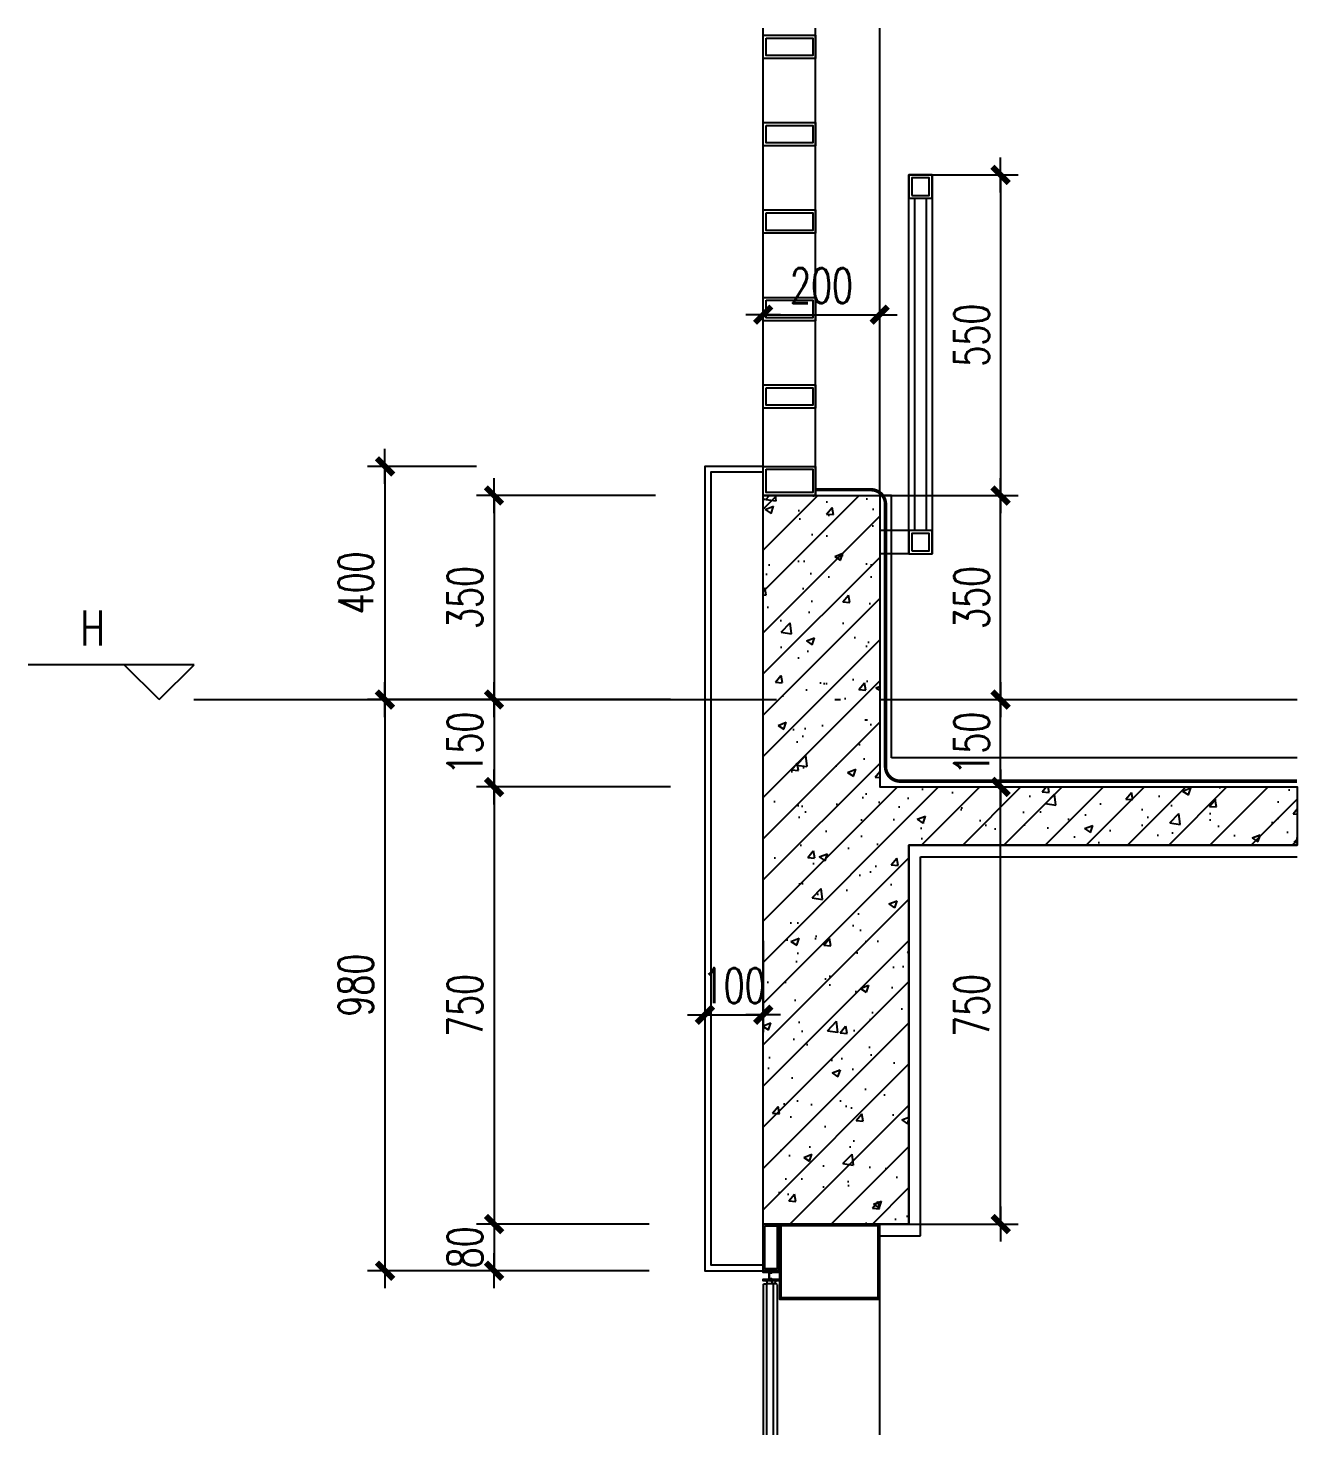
# Model space of a CAD drawing. Extents: x 1980812 to 2578970, y -669191 to 284498.
# Drawn here: x 2391395 to 2393576, y -403351 to -400937 of the extents above; entities that cross this region are included whole.
import ezdxf
from ezdxf.enums import TextEntityAlignment as Align

# ---------------------------------------------------------------- set-up
doc = ezdxf.new("R2010")
doc.units = 0
doc.header["$LTSCALE"] = 1000
doc.header["$MEASUREMENT"] = 0
doc.linetypes.add('DASH', pattern=[0.35, 0.25, -0.1])
doc.linetypes.add('DOTE', pattern=[2.42, 2, -0.2, 0.02, -0.2])
for name, color, linetype in [('A-SECT-MCUT', 1, 'Continuous'), ('A-SECT-MCUT-FINE', 137, 'Continuous'), ('DIM_ELEV', 3, 'Continuous'), ('dote', 1, 'DOTE'), ('TEXT', 7, 'Continuous'), ('WALL', 4, 'Continuous'), ('WINDOW', 2, 'Continuous'), ('柱墙填充', 181, 'Continuous'), ('栏杆', 143, 'Continuous'), ('详细标注', 231, 'Continuous'), ('铝板', 31, 'Continuous'), ('防水卷材', 6, 'DASH'), ('面层', 31, 'Continuous')]:
    doc.layers.add(name, color=color, linetype=linetype)
doc.styles.add('DIM_FONT', font='SIMPLEX', dxfattribs={"width": 0.7, "bigfont": 'GBCBIG'})
doc.styles.add('FSJ-SHX', font='txtw.shx', dxfattribs={"width": 0.75, "bigfont": 'hztxtw.shx'})
doc.dimstyles.new('DIMN20', dxfattribs={"dimscale": 0.2, "dimtxt": 300, "dimasz": 1, "dimexe": 150, "dimexo": 0, "dimgap": 100, "dimtad": 1, "dimdec": 0, "dimzin": 0, "dimdsep": 46, "dimtxsty": 'DIM_FONT', "dimblk1": '_DIMX', "dimblk2": '_DIMX', "dimsah": 1, "dimcen": 0.09, "dimclrd": 256, "dimclre": 256, "dimclrt": 7, "dimadec": 0, "dimazin": 0, "dimtfac": 1, "dimtdec": 0, "dimtix": 1, "dimtmove": 2, "dimatfit": 3, "dimldrblk": '_DIMX', "dimfxl": 150, "dimtolj": 1, "dimtzin": 0, "dimarcsym": 0})
doc.dimstyles.new('DIMN20$TCH&&20', dxfattribs={"dimscale": 0.2, "dimtxt": 300, "dimasz": 1, "dimexe": 150, "dimexo": 0, "dimgap": 100, "dimtad": 1, "dimdec": 0, "dimzin": 0, "dimdsep": 46, "dimtxsty": 'DIM_FONT', "dimblk1": '_DIMX', "dimblk2": '_DIMX', "dimsah": 1, "dimcen": 0.09, "dimclrd": 256, "dimclre": 256, "dimclrt": 7, "dimadec": 0, "dimazin": 0, "dimtfac": 1, "dimtdec": 0, "dimtix": 1, "dimtmove": 2, "dimatfit": 3, "dimldrblk": '_DIMX', "dimfxl": 150, "dimtolj": 1, "dimtzin": 0, "dimarcsym": 0})

# ---------------------------------------------------------------- blocks, each defined once
blk = doc.blocks.new('_DIMX')
blk.add_line((-150, 0), (150, 0))
at = {"const_width": 50}
blk.add_lwpolyline([(-70, -70), (70, 70)], dxfattribs=at)
blk = doc.blocks.new('*D2414')
at = {"layer": 'Defpoints', "color": 0, "transparency": 16777216}
for p in [(2392856.4, -401429), (2392656.4, -401659.3), (2392856.4, -401659.3, 0)]:
    blk.add_point(p, dxfattribs=at)
at = {"layer": '详细标注', "lineweight": -2, "transparency": 16777216}
for p, q in [((2392656.4, -401659.3), (2392656.4, -401399)), ((2392856.4, -401659.3), (2392856.4, -401399)), ((2392656.6, -401429), (2392856.2, -401429))]:
    blk.add_line(p, q, dxfattribs=at)
at = {"layer": '详细标注', "lineweight": -2, "transparency": 16777216, "xscale": 0.2, "yscale": 0.2, "zscale": 0.2, "rotation": 180}
blk.add_blockref('_DIMX', (2392656.4, -401429), dxfattribs=at)
at = {"layer": '详细标注', "lineweight": -2, "transparency": 16777216, "xscale": 0.2, "yscale": 0.2, "zscale": 0.2}
blk.add_blockref('_DIMX', (2392856.4, -401429), dxfattribs=at)
at = {"layer": '详细标注', "color": 7, "transparency": 16777216, "insert": (2392756.4, -401379), "char_height": 60, "attachment_point": 5, "style": 'DIM_FONT'}
blk.add_mtext('\\A1;200', dxfattribs=at)
blk = doc.blocks.new('*D2415')
at = {"layer": 'Defpoints', "color": 0, "transparency": 16777216}
for p in [(2392471.5, -402089.3, 0), (2392194.5, -402239.3), (2392497.5, -402239.3, 0)]:
    blk.add_point(p, dxfattribs=at)
at = {"layer": '详细标注', "lineweight": -2, "transparency": 16777216}
for p, q in [((2392471.5, -402089.3), (2392164.5, -402089.3)), ((2392194.5, -402089.5), (2392194.5, -402239.1)), ((2392497.5, -402239.3), (2392164.5, -402239.3))]:
    blk.add_line(p, q, dxfattribs=at)
at = {"layer": '详细标注', "lineweight": -2, "transparency": 16777216, "xscale": 0.2, "yscale": 0.2, "zscale": 0.2}
for p, rotation in [((2392194.5, -402089.3), 90), ((2392194.5, -402239.3), 270)]:
    blk.add_blockref('_DIMX', p, dxfattribs=dict(at, rotation=rotation))
at = {"layer": '详细标注', "color": 7, "transparency": 16777216, "insert": (2392144.5, -402164.3), "char_height": 60, "attachment_point": 5, "rotation": 90, "style": 'DIM_FONT'}
blk.add_mtext('\\A1;150', dxfattribs=at)
blk = doc.blocks.new('*D2416')
at = {"layer": 'Defpoints', "color": 0, "transparency": 16777216}
for p in [(2392445.6, -402239.3), (2392194.5, -402989.3), (2392445.6, -402989.3)]:
    blk.add_point(p, dxfattribs=at)
at = {"layer": '详细标注', "lineweight": -2, "transparency": 16777216}
for p, q in [((2392445.6, -402239.3), (2392164.5, -402239.3)), ((2392194.5, -402239.5), (2392194.5, -402989.1)), ((2392445.6, -402989.3), (2392164.5, -402989.3))]:
    blk.add_line(p, q, dxfattribs=at)
at = {"layer": '详细标注', "lineweight": -2, "transparency": 16777216, "xscale": 0.2, "yscale": 0.2, "zscale": 0.2}
for p, rotation in [((2392194.5, -402239.3), 90), ((2392194.5, -402989.3), 270)]:
    blk.add_blockref('_DIMX', p, dxfattribs=dict(at, rotation=rotation))
at = {"layer": '详细标注', "color": 7, "transparency": 16777216, "insert": (2392144.5, -402614.3), "char_height": 60, "attachment_point": 5, "rotation": 90, "style": 'DIM_FONT'}
blk.add_mtext('\\A1;750', dxfattribs=at)
blk = doc.blocks.new('*D2417')
at = {"layer": 'Defpoints', "color": 0, "transparency": 16777216}
for p in [(2392164.5, -401689.3), (2392007.3, -402089.3), (2392164.5, -402089.3)]:
    blk.add_point(p, dxfattribs=at)
at = {"layer": '详细标注', "lineweight": -2, "transparency": 16777216}
for p, q in [((2392164.5, -401689.3), (2391977.3, -401689.3)), ((2392007.3, -401689.5), (2392007.3, -402089.1)), ((2392164.5, -402089.3), (2391977.3, -402089.3))]:
    blk.add_line(p, q, dxfattribs=at)
at = {"layer": '详细标注', "lineweight": -2, "transparency": 16777216, "xscale": 0.2, "yscale": 0.2, "zscale": 0.2}
for p, rotation in [((2392007.3, -401689.3), 90), ((2392007.3, -402089.3), 270)]:
    blk.add_blockref('_DIMX', p, dxfattribs=dict(at, rotation=rotation))
at = {"layer": '详细标注', "color": 7, "transparency": 16777216, "insert": (2391957.3, -401889.3), "char_height": 60, "attachment_point": 5, "rotation": 90, "style": 'DIM_FONT'}
blk.add_mtext('\\A1;400', dxfattribs=at)
blk = doc.blocks.new('*D2418')
at = {"layer": 'Defpoints', "color": 0, "transparency": 16777216}
for p in [(2392164.5, -402089.3), (2392007.3, -403069.3), (2392164.5, -403069.3)]:
    blk.add_point(p, dxfattribs=at)
at = {"layer": '详细标注', "lineweight": -2, "transparency": 16777216}
for p, q in [((2392164.5, -402089.3), (2391977.3, -402089.3)), ((2392007.3, -402089.5), (2392007.3, -403069.1)), ((2392164.5, -403069.3), (2391977.3, -403069.3))]:
    blk.add_line(p, q, dxfattribs=at)
at = {"layer": '详细标注', "lineweight": -2, "transparency": 16777216, "xscale": 0.2, "yscale": 0.2, "zscale": 0.2}
for p, rotation in [((2392007.3, -402089.3), 90), ((2392007.3, -403069.3), 270)]:
    blk.add_blockref('_DIMX', p, dxfattribs=dict(at, rotation=rotation))
at = {"layer": '详细标注', "color": 7, "transparency": 16777216, "insert": (2391957.3, -402579.3), "char_height": 60, "attachment_point": 5, "rotation": 90, "style": 'DIM_FONT'}
blk.add_mtext('\\A1;980', dxfattribs=at)
blk = doc.blocks.new('A$C32E42E09')
at = {"layer": '栏杆', "color": 2}
for p, q in [((60, 763.5), (60, 193.5)), ((80, 763.5), (80, 193.5))]:
    blk.add_line(p, q, dxfattribs=at)
at = {"layer": '栏杆'}
for p, q in [((50, 193.5), (0, 193.5)), ((50, 153.5), (0, 153.5))]:
    blk.add_line(p, q, dxfattribs=at)
blk.add_lwpolyline([(50, 153.5), (50, 803.5), (90, 803.5), (90, 153.5)], dxfattribs=at)
at = {"layer": '栏杆', "color": 2}
for points in [[(50, 763.5), (90, 763.5), (90, 803.5), (50, 803.5)], [(55, 768.5), (85, 768.5), (85, 798.5), (55, 798.5)], [(50, 153.5), (90, 153.5), (90, 193.5), (50, 193.5)], [(55, 158.5), (85, 158.5), (85, 188.5), (55, 188.5)]]:
    blk.add_lwpolyline(points, close=True, dxfattribs=at)
blk = doc.blocks.new('*D2316')
at = {"layer": 'Defpoints', "color": 0, "transparency": 16777216}
for p in [(2392946.4, -401189.3, 0), (2392856.4, -401739.3, 0), (2393064, -401739.3)]:
    blk.add_point(p, dxfattribs=at)
at = {"layer": '详细标注', "linetype": 'ByBlock', "lineweight": -2, "transparency": 16777216}
for p, q in [((2392946.4, -401189.3), (2393094, -401189.3)), ((2392856.4, -401739.3), (2393094, -401739.3))]:
    blk.add_line(p, q, dxfattribs=at)
at = {"layer": '详细标注', "lineweight": -2, "transparency": 16777216}
blk.add_line((2393064, -401189.5), (2393064, -401739.1), dxfattribs=at)
at = {"layer": '详细标注', "lineweight": -2, "transparency": 16777216, "xscale": 0.2, "yscale": 0.2, "zscale": 0.2}
for p, rotation in [((2393064, -401189.3), 90), ((2393064, -401739.3), 270)]:
    blk.add_blockref('_DIMX', p, dxfattribs=dict(at, rotation=rotation))
at = {"layer": '详细标注', "color": 7, "transparency": 16777216, "insert": (2393014, -401464.3), "char_height": 60, "attachment_point": 5, "rotation": 90, "style": 'DIM_FONT'}
blk.add_mtext('\\A1;550', dxfattribs=at)
blk = doc.blocks.new('*D2135')
at = {"layer": 'Defpoints', "color": 0, "transparency": 16777216}
for p in [(2392460.6, -402989.3, 0), (2392194.5, -403069.3), (2392460.6, -403069.3, 0)]:
    blk.add_point(p, dxfattribs=at)
at = {"layer": '详细标注', "lineweight": -2, "transparency": 16777216}
for p, q in [((2392460.6, -402989.3), (2392164.5, -402989.3)), ((2392194.5, -402989.1), (2392194.5, -402988.9)), ((2392194.5, -402989.3), (2392194.5, -403069.3)), ((2392460.6, -403069.3), (2392164.5, -403069.3)), ((2392194.5, -403069.5), (2392194.5, -403069.7))]:
    blk.add_line(p, q, dxfattribs=at)
at = {"layer": '详细标注', "lineweight": -2, "transparency": 16777216, "xscale": 0.2, "yscale": 0.2, "zscale": 0.2}
for p, rotation in [((2392194.5, -402989.3), 270), ((2392194.5, -403069.3), 90)]:
    blk.add_blockref('_DIMX', p, dxfattribs=dict(at, rotation=rotation))
at = {"layer": '详细标注', "color": 7, "transparency": 16777216, "insert": (2392144.5, -403029.3), "char_height": 60, "attachment_point": 5, "rotation": 90, "style": 'DIM_FONT'}
blk.add_mtext('\\A1;80', dxfattribs=at)
blk = doc.blocks.new('*D2616')
at = {"layer": 'Defpoints', "color": 0, "transparency": 16777216}
for p in [(2392556.4, -402503.3, 0), (2392656.4, -402503.3, 0), (2392656.4, -402630.1, 0)]:
    blk.add_point(p, dxfattribs=at)
at = {"layer": '详细标注', "lineweight": -2, "transparency": 16777216}
for p, q in [((2392556.4, -402503.3, 0), (2392556.4, -402660.1, 0)), ((2392656.4, -402503.3, 0), (2392656.4, -402660.1, 0)), ((2392556.2, -402630.1, 0), (2392556, -402630.1, 0)), ((2392556.4, -402630.1, 0), (2392656.4, -402630.1, 0)), ((2392656.6, -402630.1, 0), (2392656.8, -402630.1, 0))]:
    blk.add_line(p, q, dxfattribs=at)
at = {"layer": '详细标注', "lineweight": -2, "transparency": 16777216, "xscale": 0.2, "yscale": 0.2, "zscale": 0.2}
blk.add_blockref('_DIMX', (2392556.4, -402630.1, 0), dxfattribs=at)
at = {"layer": '详细标注', "lineweight": -2, "transparency": 16777216, "xscale": 0.2, "yscale": 0.2, "zscale": 0.2, "rotation": 180}
blk.add_blockref('_DIMX', (2392656.4, -402630.1, 0), dxfattribs=at)
at = {"layer": '详细标注', "color": 7, "transparency": 16777216, "insert": (2392606.4, -402580.1, 0), "char_height": 60, "attachment_point": 5, "style": 'DIM_FONT'}
blk.add_mtext('\\A1;100', dxfattribs=at)
blk = doc.blocks.new('*D2136')
at = {"layer": 'Defpoints', "color": 0, "transparency": 16777216}
for p in [(2392856.4, -401739.3), (2393064, -401739.3), (2392856.4, -402089.3)]:
    blk.add_point(p, dxfattribs=at)
at = {"layer": '详细标注', "lineweight": -2, "transparency": 16777216}
for p, q in [((2392856.4, -401739.3), (2393094, -401739.3)), ((2393064, -402089.1), (2393064, -401739.5)), ((2392856.4, -402089.3), (2393094, -402089.3))]:
    blk.add_line(p, q, dxfattribs=at)
at = {"layer": '详细标注', "lineweight": -2, "transparency": 16777216, "xscale": 0.2, "yscale": 0.2, "zscale": 0.2}
for p, rotation in [((2393064, -401739.3), 90), ((2393064, -402089.3), 270)]:
    blk.add_blockref('_DIMX', p, dxfattribs=dict(at, rotation=rotation))
at = {"layer": '详细标注', "color": 7, "transparency": 16777216, "insert": (2393014, -401914.3), "char_height": 60, "attachment_point": 5, "rotation": 90, "style": 'DIM_FONT'}
blk.add_mtext('\\A1;350', dxfattribs=at)
blk = doc.blocks.new('*D2137')
at = {"layer": 'Defpoints', "color": 0, "transparency": 16777216}
for p in [(2392856.4, -402089.3), (2393064, -402089.3), (2392856.4, -402239.3)]:
    blk.add_point(p, dxfattribs=at)
at = {"layer": '详细标注', "lineweight": -2, "transparency": 16777216}
for p, q in [((2392856.4, -402089.3), (2393094, -402089.3)), ((2393064, -402239.1), (2393064, -402089.5)), ((2392856.4, -402239.3), (2393094, -402239.3))]:
    blk.add_line(p, q, dxfattribs=at)
at = {"layer": '详细标注', "lineweight": -2, "transparency": 16777216, "xscale": 0.2, "yscale": 0.2, "zscale": 0.2}
for p, rotation in [((2393064, -402089.3), 90), ((2393064, -402239.3), 270)]:
    blk.add_blockref('_DIMX', p, dxfattribs=dict(at, rotation=rotation))
at = {"layer": '详细标注', "color": 7, "transparency": 16777216, "insert": (2393014, -402164.3), "char_height": 60, "attachment_point": 5, "rotation": 90, "style": 'DIM_FONT'}
blk.add_mtext('\\A1;150', dxfattribs=at)
blk = doc.blocks.new('*D2138')
at = {"layer": 'Defpoints', "color": 0, "transparency": 16777216}
for p in [(2392856.4, -402239.3), (2393064, -402239.3), (2392856.4, -402989.3)]:
    blk.add_point(p, dxfattribs=at)
at = {"layer": '详细标注', "lineweight": -2, "transparency": 16777216}
for p, q in [((2392856.4, -402239.3), (2393094, -402239.3)), ((2393064, -402989.1), (2393064, -402239.5)), ((2392856.4, -402989.3), (2393094, -402989.3))]:
    blk.add_line(p, q, dxfattribs=at)
at = {"layer": '详细标注', "lineweight": -2, "transparency": 16777216, "xscale": 0.2, "yscale": 0.2, "zscale": 0.2}
for p, rotation in [((2393064, -402239.3), 90), ((2393064, -402989.3), 270)]:
    blk.add_blockref('_DIMX', p, dxfattribs=dict(at, rotation=rotation))
at = {"layer": '详细标注', "color": 7, "transparency": 16777216, "insert": (2393014, -402614.3), "char_height": 60, "attachment_point": 5, "rotation": 90, "style": 'DIM_FONT'}
blk.add_mtext('\\A1;750', dxfattribs=at)
blk = doc.blocks.new('*D2139')
at = {"layer": 'Defpoints', "color": 0, "transparency": 16777216}
for p in [(2392471.5, -401739.3, 0), (2392194.5, -402089.3), (2392497.5, -402089.3, 0)]:
    blk.add_point(p, dxfattribs=at)
at = {"layer": '详细标注', "lineweight": -2, "transparency": 16777216}
for p, q in [((2392471.5, -401739.3), (2392164.5, -401739.3)), ((2392194.5, -401739.5), (2392194.5, -402089.1)), ((2392497.5, -402089.3), (2392164.5, -402089.3))]:
    blk.add_line(p, q, dxfattribs=at)
at = {"layer": '详细标注', "lineweight": -2, "transparency": 16777216, "xscale": 0.2, "yscale": 0.2, "zscale": 0.2}
for p, rotation in [((2392194.5, -401739.3), 90), ((2392194.5, -402089.3), 270)]:
    blk.add_blockref('_DIMX', p, dxfattribs=dict(at, rotation=rotation))
at = {"layer": '详细标注', "color": 7, "transparency": 16777216, "insert": (2392144.5, -401914.3), "char_height": 60, "attachment_point": 5, "rotation": 90, "style": 'DIM_FONT'}
blk.add_mtext('\\A1;350', dxfattribs=at)

msp = doc.modelspace()

# ---------------------------------------------------------------- hatches: boundary and pattern name
at = {"layer": '柱墙填充'}
h = msp.add_hatch(dxfattribs=at)
h.set_pattern_fill('钢筋混凝土', color=256, scale=20)
h.set_pattern_definition([(45, (2373286.207, -512703.01), (-35.35534, 35.35534), []), (50, (2373286.21, -512703.01), (143.45204, -12.55043), [15, -165]), (355, (2373286.2, -512703.01), (-27.75027, 150.43843), [12, -132]), (100.4514, (2373298.16, -512704.06), (115.70188, 137.8879), [12.74804, -140.22842]), (46.1842, (2373286.2, -512663.01), (213.4482, -33.1038), [22.5, -247.5]), (96.6356, (2373304, -512665.77), (186.93254, 194.82357), [19.12206, -210.3426]), (351.1842, (2373286.2, -512663), (186.9324, 194.8237), [18, -198]), (21, (2373306.21, -512673.01), (119.38141, -80.52378), [15, -165]), (326, (2373306.2, -512673.01), (48.66307, 145.03), [12, -132]), (71.4514, (2373316.16, -512679.72), (168.04453, 64.5061), [12.74804, -140.22842]), (37.5, (2373286.207, -512703.01), (2.43197, 66.57877), [0, -130.4, 0, -134, 0, -132.5]), (7.5, (2373286.21, -512703.01), (52.613907, 78.882342), [0, -76.4, 0, -127.4, 0, -50.5]), (327.5, (2373241.607, -512703.01), (106.764487, -4.510974), [0, -50, 0, -156, 0, -207]), (317.5, (2373221.61, -512703.01), (116.63723, 20.021), [0, -65, 0, -103.6, 0, -147])])
h.paths.add_polyline_path([(2392656.4, -401739.3), (2392856.4, -401739.3), (2392856.4, -402239.3), (2393572.8, -402239.3), (2393572.8, -402339.3), (2392906.4, -402339.3), (2392906.4, -402989.3), (2392656.4, -402989.3), (2392656.4, -402889.3), (2392656.4, -402889.3), (2392656.4, -401939.3), (2392656.4, -401939.3)])

# ---------------------------------------------------------------- linework, layer by layer
at = {"layer": 'A-SECT-MCUT', "elevation": 0}
for points in [[(2392656.4, -402989.3), (2392683.4, -402989.3), (2392683.4, -403069.3), (2392656.4, -403069.3)], [(2392659.4, -402992.3), (2392680.4, -402992.3), (2392680.4, -403066.3), (2392659.4, -403066.3)], [(2392856.4, -403078.1), (2392856.4, -402989.3), (2392720.8, -402989.3), (2392684.4, -402989.3), (2392684.4, -403070.3), (2392667.7, -403070.3), (2392667.7, -403071.2), (2392671.2, -403072), (2392671.8, -403071.5), (2392684.4, -403071.5), (2392684.4, -403078.1), (2392684.4, -403084.6), (2392671.8, -403084.6), (2392671.2, -403084.1), (2392667.7, -403084.9), (2392667.7, -403085.8), (2392684.4, -403085.8), (2392684.4, -403118.1), (2392720.8, -403118.1), (2392856.4, -403118.1)], [(2392687.4, -402991.8), (2392853.4, -402991.8), (2392853.4, -403078.1), (2392853.4, -403115.6), (2392687.4, -403115.6)], [(2392667.1, -403072.7), (2392671, -403073.1), (2392671.8, -403071.9), (2392671.3, -403071.5), (2392670.7, -403072), (2392667.1, -403071.2), (2392667.1, -403070.3), (2392655.9, -403070.3), (2392655.9, -403071.8), (2392665.9, -403071.8), (2392665.9, -403084.3), (2392655.9, -403084.3), (2392655.9, -403085.8), (2392667.1, -403085.8), (2392667.1, -403084.9), (2392670.7, -403084.1), (2392671.3, -403084.6), (2392671.8, -403084.2), (2392671, -403083.1), (2392667.1, -403083.4)]]:
    msp.add_lwpolyline(points, close=True, dxfattribs=at)
at = {"layer": 'A-SECT-MCUT-FINE'}
for p, q in [((2392856.4, -401739.3, 0), (2392856.4, -400937.3, 0)), ((2392675.4, -403091.8, 0), (2392661.4, -403091.8, 0)), ((2392856.4, -403350.9), (2392856.4, -403118.1, 0)), ((2392856.4, -403350.9), (2392856.4, -403118.1, 0))]:
    msp.add_line(p, q, dxfattribs=at)
msp.add_circle((2392674.3, -403088.8, 0), 2.98, dxfattribs=at)
msp.add_arc((2392657.7, -403089.2, 0), 5.39, 332.0817, 39.4318, dxfattribs=at)
at = {"layer": 'DIM_ELEV'}
for p, q in [((2391679.9, -402029.5, 0), (2391394.8, -402029.5, 0)), ((2391619.9, -402089.5, 0), (2391559.9, -402029.5, 0)), ((2391619.9, -402089.5, 0), (2391679.9, -402029.5, 0))]:
    msp.add_line(p, q, dxfattribs=at)
at = {"layer": 'dote', "linetype": 'DOTE', "ltscale": 0.5}
msp.add_line((2391679.2, -402089.3, 0), (2393572.8, -402089.3, 0), dxfattribs=at)
at = {"layer": 'WALL'}
for p, q in [((2392656.4, -401939.3, 0), (2392656.4, -401739.3, 0)), ((2392656.4, -401739.3, 0), (2392856.4, -401739.3, 0)), ((2392656.4, -401939.3, 0), (2392656.4, -401739.3, 0)), ((2392856.4, -401739.3, 0), (2392856.4, -402239.3, 0)), ((2392656.4, -402889.3, 0), (2392656.4, -401939.3, 0)), ((2392656.4, -402989.3, 0), (2392656.4, -401939.3, 0)), ((2392656.4, -402889.3, 0), (2392656.4, -401939.3, 0)), ((2392856.4, -402239.3, 0), (2393572.8, -402239.3, 0)), ((2392906.4, -402989.3, 0), (2392906.4, -402339.3, 0)), ((2392906.4, -402339.3, 0), (2393572.8, -402339.3, 0)), ((2392656.4, -402989.3, 0), (2392656.4, -402889.3, 0)), ((2392656.4, -402989.3, 0), (2392906.4, -402989.3, 0)), ((2392906.4, -402989.3, 0), (2392656.4, -402989.3, 0))]:
    msp.add_line(p, q, dxfattribs=at)
at = {"layer": 'WALL', "elevation": 0}
msp.add_lwpolyline([(2392656.4, -401739.3), (2392856.4, -401739.3), (2392856.4, -402239.3), (2393572.8, -402239.3), (2393572.8, -402339.3), (2392906.4, -402339.3), (2392906.4, -402989.3), (2392656.4, -402989.3), (2392656.4, -402889.3), (2392656.4, -402889.3), (2392656.4, -401939.3), (2392656.4, -401939.3)], close=True, dxfattribs=at)
at = {"layer": 'WINDOW'}
for p, q in [((2392656.4, -403092.8, 0), (2392657.4, -403091.8, 0)), ((2392656.4, -403092.8, 0), (2392656.4, -403350.9)), ((2392657.4, -403091.8, 0), (2392661.4, -403091.8, 0)), ((2392661.4, -403091.8, 0), (2392662.4, -403092.8, 0)), ((2392662.4, -403350.9), (2392662.4, -403091.8, 0)), ((2392675.4, -403091.8, 0), (2392674.4, -403092.8, 0)), ((2392674.4, -403350.9), (2392674.4, -403092.8, 0)), ((2392679.4, -403091.8, 0), (2392675.4, -403091.8, 0)), ((2392680.4, -403092.8, 0), (2392679.4, -403091.8, 0)), ((2392680.4, -403092.8, 0), (2392680.4, -403350.9, 0))]:
    msp.add_line(p, q, dxfattribs=at)
at = {"layer": '栏杆', "color": 2}
for p, q in [((2392656.4, -401739.3, 0), (2392656.4, -400937.3, 0)), ((2392746.4, -401739.3, 0), (2392746.4, -400937.3, 0))]:
    msp.add_line(p, q, dxfattribs=at)
at = {"layer": '栏杆', "color": 2, "elevation": 0}
for points in [[(2392656.4, -400949.3), (2392746.4, -400949.3), (2392746.4, -400989.3), (2392656.4, -400989.3)], [(2392661.4, -400954.3), (2392741.4, -400954.3), (2392741.4, -400984.3), (2392661.4, -400984.3)], [(2392656.4, -401099.3), (2392746.4, -401099.3), (2392746.4, -401139.3), (2392656.4, -401139.3)], [(2392661.4, -401104.3), (2392741.4, -401104.3), (2392741.4, -401134.3), (2392661.4, -401134.3)], [(2392656.4, -401249.3), (2392746.4, -401249.3), (2392746.4, -401289.3), (2392656.4, -401289.3)], [(2392661.4, -401254.3), (2392741.4, -401254.3), (2392741.4, -401284.3), (2392661.4, -401284.3)], [(2392656.4, -401399.3), (2392746.4, -401399.3), (2392746.4, -401439.3), (2392656.4, -401439.3)], [(2392661.4, -401404.3), (2392741.4, -401404.3), (2392741.4, -401434.3), (2392661.4, -401434.3)], [(2392656.4, -401549.3), (2392746.4, -401549.3), (2392746.4, -401589.3), (2392656.4, -401589.3)], [(2392661.4, -401554.3), (2392741.4, -401554.3), (2392741.4, -401584.3), (2392661.4, -401584.3)], [(2392656.4, -401689.3), (2392746.4, -401689.3), (2392746.4, -401739.3), (2392656.4, -401739.3)], [(2392661.4, -401694.3), (2392741.4, -401694.3), (2392741.4, -401734.3), (2392661.4, -401734.3)]]:
    msp.add_lwpolyline(points, close=True, dxfattribs=at)
at = {"layer": '铝板', "elevation": 0}
for points in [[(2392656.4, -401689.3), (2392556.4, -401689.3), (2392556.4, -401889.3), (2392556.4, -401889.3), (2392556.4, -403069.3), (2392656.4, -403069.3)], [(2392656.4, -401699.3), (2392566.4, -401699.3), (2392566.4, -401879.3), (2392566.4, -401879.3), (2392566.4, -403059.3), (2392656.4, -403059.3)]]:
    msp.add_lwpolyline(points, dxfattribs=at)
at = {"layer": '防水卷材', "ltscale": 0.3, "const_width": 6, "elevation": 0}
msp.add_lwpolyline([(2393572.8, -402229.3), (2392891.4, -402229.3, -0.414214), (2392866.4, -402204.3), (2392866.4, -401754.3, 0.414214), (2392841.4, -401729.3), (2392746.4, -401729.3)], format="xyb", dxfattribs=at)
at = {"layer": '面层'}
for p, q in [((2392876.4, -402189.3, 0), (2392876.4, -401739.3, 0)), ((2393572.8, -402189.3, 0), (2392876.4, -402189.3, 0)), ((2392926.4, -402359.3, 0), (2393572.8, -402359.3, 0)), ((2392926.4, -403009.3, 0), (2392926.4, -402359.3, 0)), ((2392856.4, -403009.3, 0), (2392926.4, -403009.3, 0))]:
    msp.add_line(p, q, dxfattribs=at)
at = {"layer": '面层', "elevation": 0}
msp.add_lwpolyline([(2392876.4, -402089.3), (2392876.4, -401739.3), (2392856.4, -401739.3)], dxfattribs=at)

# ---------------------------------------------------------------- block references
at = {"layer": '栏杆'}
msp.add_blockref('A$C32E42E09', (2392856.4, -401992.8, 0), dxfattribs=at)

# ---------------------------------------------------------------- texts
at = {"layer": 'TEXT', "style": 'FSJ-SHX', "width": 0.75}
msp.add_text('H', height=60, dxfattribs=at).set_placement((2391505.8, -401966.8, 0), align=Align.MIDDLE)

# ---------------------------------------------------------------- dimensions: what is measured, and where the dimension line sits
at = {"layer": '详细标注'}
dim = msp.add_linear_dim(base=(2393064, -401739.3, 0), p1=(2392946.4, -401189.3, 0), p2=(2392856.4, -401739.3, 0), angle=90, dimstyle='DIMN20', override={"dimfxl": 250, "dimarcsym": 1}, dxfattribs=at)
dim.commit()
dim.dimension.update_dxf_attribs({"geometry": '*D2316', "text_midpoint": (2393014, -401464.3, 0)})
dim = msp.add_linear_dim(base=(2392856.4, -401429, 0), p1=(2392656.4, -401659.3, 0), p2=(2392856.4, -401659.3, 0), dimstyle='DIMN20', dxfattribs=at)
dim.commit()
dim.dimension.update_dxf_attribs({"geometry": '*D2414', "text_midpoint": (2392756.4, -401379, 0)})
for base, p1, p2, picture, middle in [((2392007.3, -402089.3, 0), (2392164.5, -401689.3, 0), (2392164.5, -402089.3, 0), '*D2417', (2391957.3, -401889.3, 0)), ((2392194.5, -402089.3, 0), (2392471.5, -401739.3, 0), (2392497.5, -402089.3, 0), '*D2139', (2392144.5, -401914.3, 0)), ((2392007.3, -403069.3, 0), (2392164.5, -402089.3, 0), (2392164.5, -403069.3, 0), '*D2418', (2391957.3, -402579.3, 0)), ((2392194.5, -402239.3, 0), (2392471.5, -402089.3, 0), (2392497.5, -402239.3, 0), '*D2415', (2392144.5, -402164.3, 0)), ((2392194.5, -402989.3, 0), (2392445.6, -402239.3, 0), (2392445.6, -402989.3, 0), '*D2416', (2392144.5, -402614.3, 0))]:
    dim = msp.add_linear_dim(base=base, p1=p1, p2=p2, angle=90, dimstyle='DIMN20', dxfattribs=at)
    dim.commit()
    dim.dimension.update_dxf_attribs({"geometry": picture, "text_midpoint": middle})
for p1, p2, distance, dimstyle, picture, middle in [((2392856.4, -402089.3), (2392856.4, -401739.3), -207.5, 'DIMN20$TCH&&20', '*D2136', (2393014, -401914.3)), ((2392856.4, -402239.3), (2392856.4, -402089.3), -207.5, 'DIMN20$TCH&&20', '*D2137', (2393014, -402164.3)), ((2392856.4, -402989.3), (2392856.4, -402239.3), -207.5, 'DIMN20$TCH&&20', '*D2138', (2393014, -402614.3)), ((2392556.4, -402503.3, 0), (2392656.4, -402503.3, 0), -126.8, 'DIMN20', '*D2616', (2392606.4, -402580.1, 0)), ((2392460.6, -402989.3, 0), (2392460.6, -403069.3, 0), -266.1, 'DIMN20', '*D2135', (2392144.5, -403029.3, 0))]:
    dim = msp.add_aligned_dim(p1=p1, p2=p2, distance=distance, dimstyle=dimstyle, dxfattribs=at)
    dim.commit()
    dim.dimension.update_dxf_attribs({"geometry": picture, "text_midpoint": middle})

doc.saveas('drawing.dxf')
